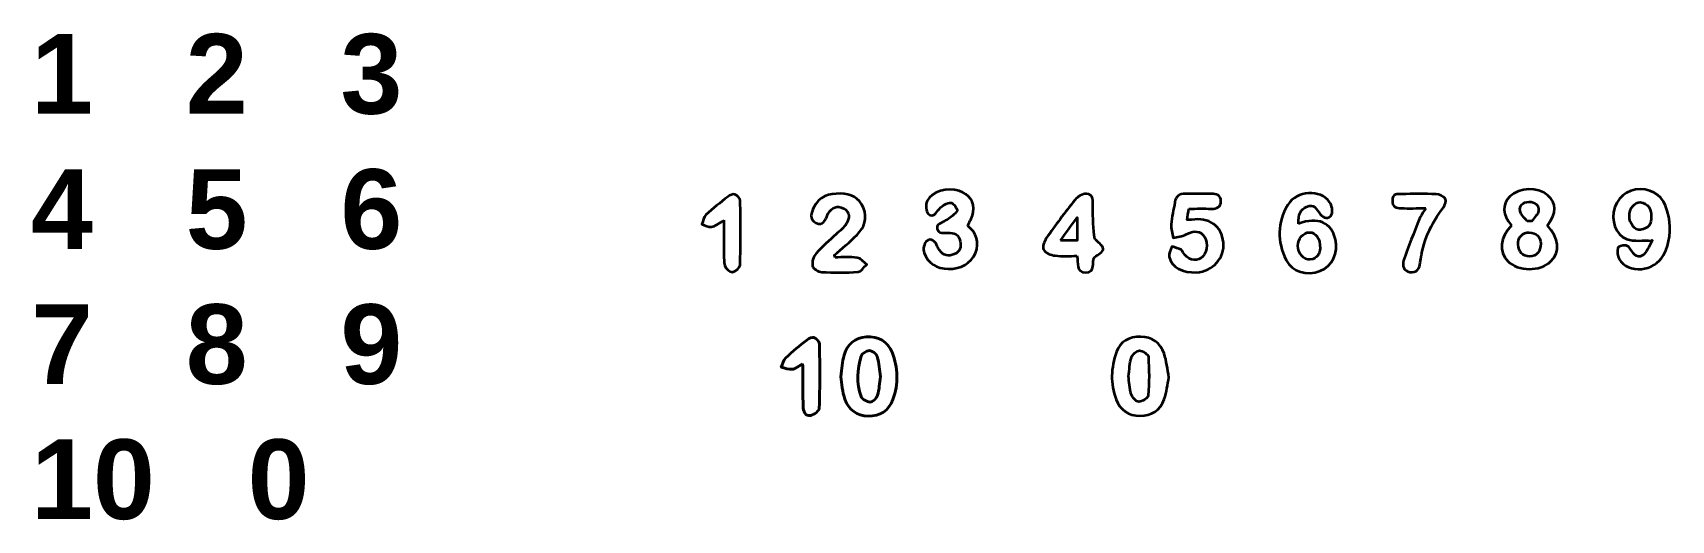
# Model space of a CAD drawing. Header units: millimetres. Extents: x -114 to 194, y -111 to -19.
import ezdxf

# ---------------------------------------------------------------- set-up
doc = ezdxf.new("R2010")
doc.units = ezdxf.units.MM
doc.header["$MEASUREMENT"] = 0
doc.layers.add('Layer 1', color=7, linetype='Continuous')

# ---------------------------------------------------------------- blocks, each defined once
blk = doc.blocks.new('block 2')
at = {"layer": 'Layer 1', "color": 179, "lineweight": 35, "true_color": 0x231f20}
for points, knots in [([(30.33, -81.51), (30.36, -82.14), (30.4, -82.58), (30.4, -83.03), (30.41, -85.19), (30.35, -87.35), (30.44, -89.51), (30.47, -90.37), (30.71, -91.46), (31.91, -91.2), (32.52, -91.06), (33.45, -90.31), (33.47, -89.81), (33.59, -85.79), (33.57, -81.76), (33.49, -77.73), (33.48, -77.31), (32.9, -76.71), (32.46, -76.55), (32.12, -76.42), (31.5, -76.75), (31.13, -77.04), (29.77, -78.1), (28.42, -79.17), (27.18, -80.35), (26.72, -80.79), (26.57, -81.54), (26.27, -82.15), (26.98, -82.3), (27.72, -82.62), (28.4, -82.54), (29.02, -82.45), (29.59, -81.93), (30.33, -81.51)], [0, 0, 0, 0, 1, 1, 1, 2, 2, 2, 3, 3, 3, 4, 4, 4, 5, 5, 5, 6, 6, 6, 7, 7, 7, 8, 8, 8, 9, 9, 9, 10, 10, 10, 11, 11, 11, 11]), ([(30.33, -81.51), (29.59, -81.93), (29.02, -82.45), (28.4, -82.54), (27.72, -82.62), (26.98, -82.3), (26.27, -82.15), (26.57, -81.54), (26.72, -80.79), (27.18, -80.35), (28.42, -79.17), (29.77, -78.1), (31.13, -77.04), (31.5, -76.75), (32.12, -76.42), (32.46, -76.55), (32.9, -76.71), (33.48, -77.31), (33.49, -77.73), (33.57, -81.76), (33.59, -85.79), (33.47, -89.81), (33.45, -90.31), (32.52, -91.06), (31.91, -91.2), (30.71, -91.46), (30.47, -90.37), (30.44, -89.51), (30.35, -87.35), (30.41, -85.19), (30.4, -83.03), (30.4, -82.58), (30.36, -82.14), (30.33, -81.51)], [0, 0, 0, 0, 1, 1, 1, 2, 2, 2, 3, 3, 3, 4, 4, 4, 5, 5, 5, 6, 6, 6, 7, 7, 7, 8, 8, 8, 9, 9, 9, 10, 10, 10, 11, 11, 11, 11]), ([(37.49, -83.96), (37.71, -85.23), (37.79, -86.78), (38.29, -88.18), (38.99, -90.15), (40.5, -91.3), (42.69, -91.33), (44.86, -91.36), (46.53, -90.33), (47.3, -88.23), (48.39, -85.27), (48.32, -82.25), (47.17, -79.33), (46.35, -77.25), (44.58, -76.32), (42.26, -76.45), (40.25, -76.57), (38.7, -77.78), (38.13, -79.9), (37.8, -81.13), (37.72, -82.43), (37.49, -83.96)], [0, 0, 0, 0, 1, 1, 1, 2, 2, 2, 3, 3, 3, 4, 4, 4, 5, 5, 5, 6, 6, 6, 7, 7, 7, 7]), ([(37.49, -83.96), (37.72, -82.43), (37.8, -81.13), (38.13, -79.9), (38.7, -77.78), (40.25, -76.57), (42.26, -76.45), (44.58, -76.32), (46.35, -77.25), (47.17, -79.33), (48.32, -82.25), (48.39, -85.27), (47.3, -88.23), (46.53, -90.33), (44.86, -91.36), (42.69, -91.33), (40.5, -91.3), (38.99, -90.15), (38.29, -88.18), (37.79, -86.78), (37.71, -85.23), (37.49, -83.96)], [0, 0, 0, 0, 1, 1, 1, 2, 2, 2, 3, 3, 3, 4, 4, 4, 5, 5, 5, 6, 6, 6, 7, 7, 7, 7]), ([(44.96, -83.91), (44.78, -82.67), (44.74, -81.37), (44.37, -80.16), (44.22, -79.65), (43.41, -79.03), (42.88, -79.02), (42.35, -79.01), (41.47, -79.58), (41.32, -80.07), (40.55, -82.56), (40.45, -85.14), (41.32, -87.63), (41.5, -88.15), (42.45, -88.69), (43.05, -88.69), (43.52, -88.69), (44.26, -87.97), (44.42, -87.42), (44.76, -86.32), (44.79, -85.13), (44.96, -83.91)], [0, 0, 0, 0, 1, 1, 1, 2, 2, 2, 3, 3, 3, 4, 4, 4, 5, 5, 5, 6, 6, 6, 7, 7, 7, 7]), ([(44.96, -83.91), (44.79, -85.13), (44.76, -86.32), (44.42, -87.42), (44.26, -87.97), (43.52, -88.69), (43.05, -88.69), (42.45, -88.69), (41.5, -88.15), (41.32, -87.63), (40.45, -85.14), (40.55, -82.56), (41.32, -80.07), (41.47, -79.58), (42.35, -79.01), (42.88, -79.02), (43.41, -79.03), (44.22, -79.65), (44.37, -80.16), (44.74, -81.37), (44.78, -82.67), (44.96, -83.91)], [0, 0, 0, 0, 1, 1, 1, 2, 2, 2, 3, 3, 3, 4, 4, 4, 5, 5, 5, 6, 6, 6, 7, 7, 7, 7])]:
    blk.add_open_spline(points, degree=3, knots=knots, dxfattribs=at)

msp = doc.modelspace()

# ---------------------------------------------------------------- linework, layer by layer
at = {"layer": 'Layer 1', "color": 179, "lineweight": 35, "true_color": 0x231f20}
for points, knots in [([(61.38, -55.58), (63.07, -56.91), (63.66, -58.62), (62.82, -60.68), (62.03, -62.62), (60.12, -63.7), (57.7, -63.65), (55.56, -63.6), (53.93, -62.65), (53.17, -60.66), (52.93, -60.04), (53.17, -58.8), (53.65, -58.42), (54.51, -57.75), (55.25, -58.47), (55.66, -59.37), (55.78, -59.64), (55.91, -59.91), (56.08, -60.15), (56.79, -61.15), (57.75, -61.35), (58.86, -60.91), (59.99, -60.45), (60.18, -59.5), (59.98, -58.43), (59.74, -57.11), (58.76, -56.84), (57.62, -56.88), (56.66, -56.91), (55.49, -57.01), (55.62, -55.68), (55.67, -55.2), (56.86, -54.87), (57.49, -54.41), (58.18, -53.91), (58.97, -53.44), (59.39, -52.76), (59.53, -52.53), (58.61, -51.18), (58.24, -51.21), (57.47, -51.27), (56.57, -51.75), (56.05, -52.34), (55.42, -53.06), (54.94, -54.17), (53.95, -53.29), (53.5, -52.89), (53.44, -51.54), (53.75, -50.89), (54.65, -49.03), (57.53, -48.24), (59.79, -49), (61.73, -49.65), (62.68, -50.99), (62.4, -53.01), (62.29, -53.83), (61.79, -54.59), (61.38, -55.58)], [0, 0, 0, 0, 1, 1, 1, 2, 2, 2, 3, 3, 3, 4, 4, 4, 5, 5, 5, 6, 6, 6, 7, 7, 7, 8, 8, 8, 9, 9, 9, 10, 10, 10, 11, 11, 11, 12, 12, 12, 13, 13, 13, 14, 14, 14, 15, 15, 15, 16, 16, 16, 17, 17, 17, 18, 18, 18, 19, 19, 19, 19]), ([(123.58, -55.16), (127.28, -53.84), (129.76, -54.9), (130.55, -58.13), (131.16, -60.62), (129.94, -63.14), (127.67, -64.04), (125.21, -65.02), (122.37, -64.25), (121.25, -61.99), (119.55, -58.53), (119.56, -54.92), (121.59, -51.6), (123.25, -48.88), (127.72, -48.66), (129.44, -51.09), (129.86, -51.69), (130.1, -52.85), (129.8, -53.43), (129.3, -54.42), (128.29, -54.15), (127.67, -53.34), (126.99, -52.46), (126.55, -51.31), (125.09, -51.96), (123.98, -52.46), (123.52, -53.43), (123.58, -55.16)], [0, 0, 0, 0, 1, 1, 1, 2, 2, 2, 3, 3, 3, 4, 4, 4, 5, 5, 5, 6, 6, 6, 7, 7, 7, 8, 8, 8, 9, 9, 9, 9]), ([(163.66, -55.52), (161.89, -53.49), (161.81, -51.55), (163.36, -50.02), (165.1, -48.3), (168.6, -48.21), (170.47, -49.84), (172.19, -51.33), (172.16, -53.1), (170.39, -55.52), (172.63, -57.78), (172.88, -60.45), (171.01, -62.28), (169.06, -64.19), (164.85, -64.16), (162.96, -62.22), (161.2, -60.42), (161.46, -57.64), (163.66, -55.52)], [0, 0, 0, 0, 1, 1, 1, 2, 2, 2, 3, 3, 3, 4, 4, 4, 5, 5, 5, 6, 6, 6, 6]), ([(190.05, -58.35), (188.39, -58.27), (186.73, -58.54), (185.32, -58.05), (183.16, -57.3), (182.28, -54.45), (183.08, -52.07), (183.88, -49.7), (186.27, -48.29), (188.76, -48.74), (191.3, -49.2), (192.6, -50.66), (193.21, -53.89), (193.68, -56.37), (193.44, -58.81), (192.23, -61.05), (190.52, -64.22), (185.62, -64.66), (183.87, -61.8), (183.54, -61.25), (183.55, -60.38), (183.66, -59.7), (183.7, -59.47), (184.52, -59.27), (185, -59.23), (185.28, -59.21), (185.71, -59.45), (185.86, -59.7), (186.43, -60.62), (187.1, -61.81), (188.23, -61.15), (189.08, -60.66), (189.47, -59.38), (190.05, -58.44), (190.12, -58.32), (190.04, -58.12), (190.05, -58.35)], [0, 0, 0, 0, 1, 1, 1, 2, 2, 2, 3, 3, 3, 4, 4, 4, 5, 5, 5, 6, 6, 6, 7, 7, 7, 8, 8, 8, 9, 9, 9, 10, 10, 10, 11, 11, 11, 12, 12, 12, 12]), ([(15.51, -54.52), (14.58, -55.05), (13.92, -55.63), (13.18, -55.78), (12.64, -55.89), (11.98, -55.43), (11.38, -55.22), (11.63, -54.64), (11.73, -53.91), (12.15, -53.51), (13.45, -52.3), (14.85, -51.19), (16.25, -50.1), (16.62, -49.81), (17.26, -49.5), (17.6, -49.64), (18.04, -49.82), (18.6, -50.43), (18.6, -50.86), (18.68, -54.89), (18.69, -58.92), (18.58, -62.95), (18.56, -63.43), (17.67, -64.23), (17.15, -64.25), (16.65, -64.28), (15.77, -63.55), (15.68, -63.04), (15.44, -61.73), (15.53, -60.36), (15.51, -59.02), (15.5, -57.62), (15.51, -56.22), (15.51, -54.52)], [0, 0, 0, 0, 1, 1, 1, 2, 2, 2, 3, 3, 3, 4, 4, 4, 5, 5, 5, 6, 6, 6, 7, 7, 7, 8, 8, 8, 9, 9, 9, 10, 10, 10, 11, 11, 11, 11]), ([(36.45, -61.5), (37.84, -61.5), (39.25, -61.37), (40.61, -61.56), (41.25, -61.65), (41.8, -62.37), (42.39, -62.8), (41.85, -63.3), (41.33, -64.19), (40.76, -64.23), (38.49, -64.4), (36.2, -64.38), (33.92, -64.25), (33.3, -64.21), (32.29, -63.61), (32.19, -63.12), (32.05, -62.39), (32.35, -61.34), (32.85, -60.77), (33.99, -59.45), (35.38, -58.35), (36.65, -57.14), (37.32, -56.5), (38.11, -55.91), (38.56, -55.13), (39.13, -54.15), (39.36, -53.02), (38.01, -52.29), (36.77, -51.62), (35.9, -52.15), (35.17, -53.15), (35.1, -53.24), (35.09, -53.37), (35.04, -53.47), (34.6, -54.43), (34.19, -55.68), (32.83, -55), (31.49, -54.34), (31.97, -53.07), (32.45, -52.08), (33.45, -50.04), (35.27, -49.44), (37.42, -49.51), (39.37, -49.58), (40.93, -50.21), (41.75, -52.16), (42.6, -54.17), (41.93, -55.85), (40.56, -57.26), (39.23, -58.63), (37.72, -59.82), (36.28, -61.09), (36.34, -61.22), (36.4, -61.36), (36.45, -61.5)], [0, 0, 0, 0, 1, 1, 1, 2, 2, 2, 3, 3, 3, 4, 4, 4, 5, 5, 5, 6, 6, 6, 7, 7, 7, 8, 8, 8, 9, 9, 9, 10, 10, 10, 11, 11, 11, 12, 12, 12, 13, 13, 13, 14, 14, 14, 15, 15, 15, 16, 16, 16, 17, 17, 17, 18, 18, 18, 18]), ([(81.91, -61.22), (80.57, -61.22), (79.16, -61.35), (77.8, -61.17), (77.01, -61.07), (76.01, -60.65), (75.64, -60.04), (75.36, -59.59), (75.74, -58.48), (76.15, -57.9), (77.86, -55.46), (79.63, -53.06), (81.51, -50.75), (82.01, -50.12), (82.99, -49.47), (83.7, -49.52), (85.12, -49.61), (84.92, -50.94), (84.92, -51.98), (84.93, -54.08), (84.93, -56.18), (85.3, -58.05), (85.87, -58.66), (86.78, -59.23), (86.87, -59.9), (86.93, -60.39), (85.89, -61.02), (85.22, -61.47), (84.59, -62.37), (85.58, -64.32), (83.56, -64.34), (81.58, -64.37), (82.29, -62.52), (81.91, -61.22)], [0, 0, 0, 0, 1, 1, 1, 2, 2, 2, 3, 3, 3, 4, 4, 4, 5, 5, 5, 6, 6, 6, 7, 7, 7, 8, 8, 8, 9, 9, 9, 10, 10, 10, 11, 11, 11, 11]), ([(102.97, -52.34), (102.85, -53.1), (102.75, -53.73), (102.63, -54.44), (102.93, -54.44), (103.21, -54.48), (103.47, -54.44), (106.72, -53.86), (109.16, -55.59), (109.47, -58.69), (109.75, -61.58), (107.44, -64.17), (104.44, -64.31), (101.76, -64.42), (99.78, -63.39), (99.24, -61.36), (99.1, -60.81), (99.59, -60.08), (99.78, -59.44), (100.39, -59.64), (101.01, -59.83), (101.61, -60.07), (101.73, -60.12), (101.75, -60.38), (101.85, -60.52), (102.77, -61.92), (104.16, -62.37), (105.25, -61.64), (106.33, -60.92), (106.68, -58.87), (105.93, -57.66), (105.17, -56.45), (103.92, -56.36), (102.4, -57.19), (101.7, -57.57), (100.83, -57.62), (100.03, -57.82), (99.89, -56.97), (99.58, -56.11), (99.64, -55.28), (99.75, -53.89), (100.1, -52.53), (100.33, -51.14), (100.51, -50.03), (101.17, -49.54), (102.26, -49.54), (103.9, -49.55), (105.54, -49.54), (107.18, -49.55), (108.15, -49.55), (109.03, -49.8), (109.01, -50.94), (108.99, -52.01), (108.23, -52.38), (107.2, -52.35), (105.8, -52.31), (104.4, -52.34), (102.97, -52.34)], [0, 0, 0, 0, 1, 1, 1, 2, 2, 2, 3, 3, 3, 4, 4, 4, 5, 5, 5, 6, 6, 6, 7, 7, 7, 8, 8, 8, 9, 9, 9, 10, 10, 10, 11, 11, 11, 12, 12, 12, 13, 13, 13, 14, 14, 14, 15, 15, 15, 16, 16, 16, 17, 17, 17, 18, 18, 18, 19, 19, 19, 19]), ([(147.54, -52.26), (145.8, -52.26), (144.36, -52.3), (142.93, -52.25), (142.01, -52.22), (141.19, -52.06), (141.24, -50.76), (141.28, -49.47), (142.16, -49.6), (142.96, -49.59), (145.12, -49.57), (147.29, -49.53), (149.46, -49.62), (150.07, -49.65), (150.87, -49.98), (151.18, -50.44), (151.41, -50.78), (151.17, -51.7), (150.84, -52.12), (148.41, -55.18), (146.93, -58.59), (146.5, -62.48), (146.38, -63.53), (145.81, -64.46), (144.55, -64.27), (143.34, -64.1), (143.06, -62.99), (143.35, -62.11), (144.24, -59.43), (145.32, -56.8), (146.36, -54.16), (146.59, -53.59), (147.01, -53.1), (147.54, -52.26)], [0, 0, 0, 0, 1, 1, 1, 2, 2, 2, 3, 3, 3, 4, 4, 4, 5, 5, 5, 6, 6, 6, 7, 7, 7, 8, 8, 8, 9, 9, 9, 10, 10, 10, 11, 11, 11, 11]), ([(166.61, -54.69), (166.89, -54.69), (167.17, -54.68), (167.45, -54.68), (167.9, -54.02), (168.67, -53.4), (168.74, -52.71), (168.84, -51.69), (168.09, -51.04), (166.95, -51.05), (165.8, -51.07), (165.1, -51.77), (165.25, -52.77), (165.35, -53.47), (166.13, -54.06), (166.61, -54.69)], [0, 0, 0, 0, 1, 1, 1, 2, 2, 2, 3, 3, 3, 4, 4, 4, 5, 5, 5, 5]), ([(189.9, -53.8), (189.96, -52.28), (189.31, -51.33), (187.87, -51.14), (186.8, -51), (185.81, -52.33), (185.81, -53.74), (185.81, -55.15), (186.8, -56.45), (187.91, -56.3), (189.35, -56.11), (190.06, -55.21), (189.9, -53.8)], [0, 0, 0, 0, 1, 1, 1, 2, 2, 2, 3, 3, 3, 4, 4, 4, 4]), ([(78.8, -58.34), (80, -58.34), (80.95, -58.34), (81.95, -58.34), (81.95, -57), (81.95, -55.73), (81.95, -54.02), (80.78, -55.62), (79.86, -56.89), (78.8, -58.34)], [0, 0, 0, 0, 1, 1, 1, 2, 2, 2, 3, 3, 3, 3]), ([(127.66, -59.8), (127.67, -57.89), (126.82, -56.78), (125.66, -56.79), (124.5, -56.79), (123.44, -58), (123.47, -59.31), (123.5, -60.74), (124.6, -62.04), (125.77, -61.91), (127.23, -61.75), (127.63, -60.69), (127.66, -59.8)], [0, 0, 0, 0, 1, 1, 1, 2, 2, 2, 3, 3, 3, 4, 4, 4, 4]), ([(169.14, -58.89), (169.11, -57.59), (168.33, -56.87), (166.98, -56.8), (165.77, -56.73), (164.78, -57.81), (164.87, -59.07), (164.97, -60.4), (165.69, -61.32), (167.06, -61.3), (168.42, -61.27), (169.13, -60.4), (169.14, -58.89)], [0, 0, 0, 0, 1, 1, 1, 2, 2, 2, 3, 3, 3, 4, 4, 4, 4]), ([(99.22, -84.05), (98.93, -85.43), (98.8, -86.85), (98.34, -88.16), (97.6, -90.25), (95.89, -91.31), (93.76, -91.3), (91.56, -91.29), (90.07, -90.14), (89.31, -88.2), (88.16, -85.26), (88.3, -82.22), (89.34, -79.27), (90.03, -77.32), (91.74, -76.37), (93.92, -76.41), (95.94, -76.45), (97.67, -77.57), (98.31, -79.56), (98.78, -80.99), (98.92, -82.52), (99.22, -84.05)], [0, 0, 0, 0, 1, 1, 1, 2, 2, 2, 3, 3, 3, 4, 4, 4, 5, 5, 5, 6, 6, 6, 7, 7, 7, 7]), ([(91.62, -83.86), (91.76, -84.93), (91.77, -86.13), (92.12, -87.22), (92.31, -87.82), (93.06, -88.67), (93.54, -88.65), (94.18, -88.63), (95.3, -87.93), (95.34, -87.45), (95.53, -85.04), (95.51, -82.61), (95.35, -80.2), (95.32, -79.73), (94.28, -79), (93.71, -79.01), (93.18, -79.01), (92.37, -79.73), (92.17, -80.3), (91.81, -81.38), (91.79, -82.59), (91.62, -83.86)], [0, 0, 0, 0, 1, 1, 1, 2, 2, 2, 3, 3, 3, 4, 4, 4, 5, 5, 5, 6, 6, 6, 7, 7, 7, 7])]:
    msp.add_open_spline(points, degree=3, knots=knots, dxfattribs=at)

# ---------------------------------------------------------------- block references
at = {"layer": 'Layer 1'}
msp.add_blockref('block 2', (0, 0), dxfattribs=at)

# ---------------------------------------------------------------- texts
at = {"layer": 'Layer 1', "color": 179, "true_color": 0x231f20, "char_height": 14.986, "attachment_point": 7}
for s, insert in [('\\fArial Rounded MT|b1|i0|c0|p34;\\W1;1   2   3   ', (-114.77, -34.71)), ('\\fArial Rounded MT|b1|i0|c0|p34;\\W1;4   5   6   ', (-114.77, -60.11)), ('\\fArial Rounded MT|b1|i0|c0|p34;\\W1;7   8   9   ', (-114.77, -85.51)), ('\\fArial Rounded MT|b1|i0|c0|p34;\\W1;10   0', (-114.77, -110.91))]:
    msp.add_mtext(s, dxfattribs=dict(at, insert=insert))

doc.saveas('drawing.dxf')
